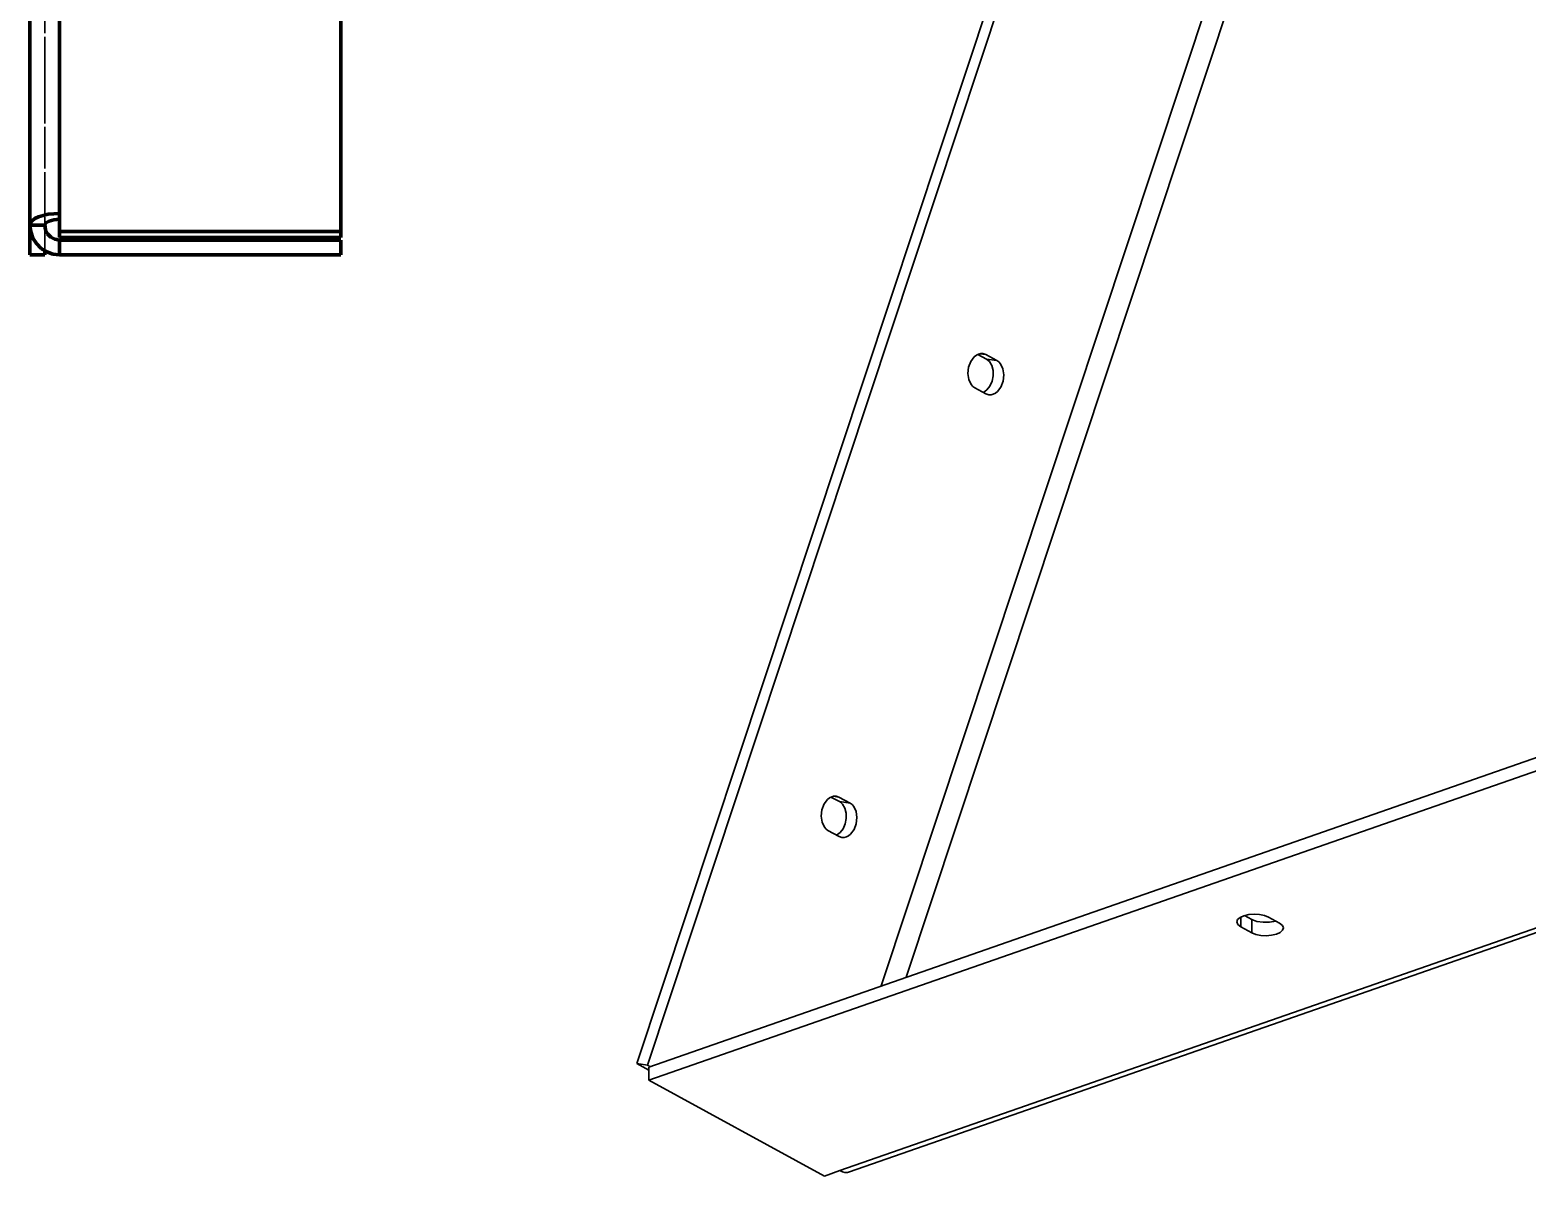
# Model space of a CAD drawing. Header units: millimetres. Extents: x 0 to 420, y 0 to 297.
# Drawn here: x 227.2 to 277.7, y 136.9 to 175.6 of the extents above; entities that cross this region are included whole.
import ezdxf

# ---------------------------------------------------------------- set-up
doc = ezdxf.new("R2010")
doc.units = ezdxf.units.MM
doc.linetypes.add('DASHED', pattern=[1.524, 1.27, -0.254])

msp = doc.modelspace()

# ---------------------------------------------------------------- linework, layer by layer
at = {"color": 1, "lineweight": 70}
for p, q in [((228.162, 256.397), (228.162, 169.397)), ((237.662, 256.644), (237.662, 168.782)), ((227.162, 169), (227.162, 256)), ((227.181, 169.077), (227.162, 169)), ((227.162, 169), (227.187, 168.777)), ((227.662, 169), (227.162, 169)), ((227.162, 168), (227.162, 169)), ((227.238, 169.152), (227.181, 169.077)), ((227.33, 169.221), (227.238, 169.152)), ((227.455, 169.281), (227.33, 169.221)), ((227.606, 169.33), (227.455, 169.281)), ((227.779, 169.367), (227.606, 169.33)), ((227.662, 169), (227.671, 169.039)), ((227.662, 169), (227.686, 168.845)), ((227.671, 169.039), (227.7, 169.076)), ((227.7, 169.076), (227.808, 169.14)), ((228.162, 169.397), (227.779, 169.367)), ((227.808, 169.14), (227.97, 169.183)), ((227.97, 169.183), (228.162, 169.199)), ((228.162, 168.782), (228.162, 169.397)), ((227.187, 168.777), (227.261, 168.566)), ((227.261, 168.566), (227.38, 168.377)), ((227.686, 168.845), (227.757, 168.706)), ((227.757, 168.706), (227.868, 168.595)), ((227.868, 168.595), (228.007, 168.524)), ((228.007, 168.524), (228.162, 168.5)), ((237.662, 168.782), (228.162, 168.782)), ((228.162, 168.584), (228.162, 168.782)), ((228.162, 168.584), (237.662, 168.584)), ((228.162, 168.5), (237.662, 168.5)), ((228.162, 168.5), (228.162, 168)), ((237.662, 168.584), (237.662, 168.782)), ((237.662, 168.5), (237.662, 168)), ((227.662, 168), (227.162, 168)), ((227.38, 168.377), (227.538, 168.218)), ((227.538, 168.218), (227.728, 168.099)), ((227.662, 168.134), (227.662, 168)), ((227.728, 168.099), (227.939, 168.025)), ((227.939, 168.025), (228.162, 168)), ((228.162, 168), (237.662, 168))]:
    msp.add_line(p, q, dxfattribs=at)
at = {"color": 5, "linetype": 'DASHED', "lineweight": 35}
for p, q in [((237.662, 256.445), (237.662, 168.584)), ((227.662, 256), (227.662, 169)), ((227.162, 168), (227.162, 179.6)), ((227.662, 168), (227.662, 179.6)), ((227.162, 175.146), (227.162, 175.15)), ((227.162, 175.15), (227.162, 175.134)), ((227.162, 175.146), (227.162, 175.15)), ((227.162, 175.15), (227.162, 175.134)), ((227.162, 175.146), (227.162, 175.15)), ((227.162, 175.15), (227.162, 175.134)), ((227.162, 175.146), (227.162, 175.15)), ((227.162, 175.15), (227.162, 175.134)), ((227.162, 175.146), (227.162, 175.15)), ((227.162, 175.15), (227.162, 175.134)), ((227.162, 175.146), (227.162, 175.15)), ((227.162, 175.15), (227.162, 175.134)), ((227.162, 175.134), (227.162, 175.146)), ((227.162, 175.134), (227.162, 175.146)), ((227.162, 175.134), (227.162, 175.146)), ((227.162, 175.134), (227.162, 175.146)), ((227.162, 175.134), (227.162, 175.146)), ((227.162, 175.134), (227.162, 175.146)), ((227.162, 175.114), (227.162, 175.134)), ((227.162, 175.134), (227.162, 175.086)), ((227.162, 175.114), (227.162, 175.134)), ((227.162, 175.134), (227.162, 175.086)), ((227.162, 175.114), (227.162, 175.134)), ((227.162, 175.134), (227.162, 175.086)), ((227.162, 175.114), (227.162, 175.134)), ((227.162, 175.134), (227.162, 175.086)), ((227.162, 175.114), (227.162, 175.134)), ((227.162, 175.134), (227.162, 175.086)), ((227.162, 175.114), (227.162, 175.134)), ((227.162, 175.134), (227.162, 175.086)), ((227.162, 175.086), (227.162, 175.114)), ((227.162, 175.086), (227.162, 175.114)), ((227.162, 175.086), (227.162, 175.114)), ((227.162, 175.086), (227.162, 175.114)), ((227.162, 175.086), (227.162, 175.114)), ((227.162, 175.086), (227.162, 175.114)), ((227.162, 175.05), (227.162, 175.086)), ((227.162, 175.086), (227.162, 175.008)), ((227.162, 175.05), (227.162, 175.086)), ((227.162, 175.086), (227.162, 175.008)), ((227.162, 175.05), (227.162, 175.086)), ((227.162, 175.086), (227.162, 175.008)), ((227.162, 175.05), (227.162, 175.086)), ((227.162, 175.086), (227.162, 175.008)), ((227.162, 175.05), (227.162, 175.086)), ((227.162, 175.086), (227.162, 175.008)), ((227.162, 175.05), (227.162, 175.086)), ((227.162, 175.086), (227.162, 175.008)), ((227.162, 175.008), (227.162, 175.05)), ((227.162, 175.008), (227.162, 175.05)), ((227.162, 175.008), (227.162, 175.05)), ((227.162, 175.008), (227.162, 175.05)), ((227.162, 175.008), (227.162, 175.05)), ((227.162, 175.008), (227.162, 175.05)), ((227.162, 174.96), (227.162, 175.008)), ((227.162, 175.008), (227.162, 174.905)), ((227.162, 174.96), (227.162, 175.008)), ((227.162, 175.008), (227.162, 174.905)), ((227.162, 174.96), (227.162, 175.008)), ((227.162, 175.008), (227.162, 174.905)), ((227.162, 174.96), (227.162, 175.008)), ((227.162, 175.008), (227.162, 174.905)), ((227.162, 174.96), (227.162, 175.008)), ((227.162, 175.008), (227.162, 174.905)), ((227.162, 174.96), (227.162, 175.008)), ((227.162, 175.008), (227.162, 174.905)), ((227.662, 175.134), (227.662, 175.15)), ((227.662, 175.15), (227.662, 175.146)), ((227.662, 175.134), (227.662, 175.15)), ((227.662, 175.15), (227.662, 175.146)), ((227.662, 175.134), (227.662, 175.15)), ((227.662, 175.15), (227.662, 175.146)), ((227.662, 175.134), (227.662, 175.15)), ((227.662, 175.15), (227.662, 175.146)), ((227.662, 175.134), (227.662, 175.15)), ((227.662, 175.15), (227.662, 175.146)), ((227.662, 175.134), (227.662, 175.15)), ((227.662, 175.15), (227.662, 175.146)), ((227.662, 175.146), (227.662, 175.134)), ((227.662, 175.146), (227.662, 175.134)), ((227.662, 175.146), (227.662, 175.134)), ((227.662, 175.146), (227.662, 175.134)), ((227.662, 175.146), (227.662, 175.134)), ((227.662, 175.146), (227.662, 175.134)), ((227.662, 175.086), (227.662, 175.134)), ((227.662, 175.134), (227.662, 175.114)), ((227.662, 175.086), (227.662, 175.134)), ((227.662, 175.134), (227.662, 175.114)), ((227.662, 175.086), (227.662, 175.134)), ((227.662, 175.134), (227.662, 175.114)), ((227.662, 175.086), (227.662, 175.134)), ((227.662, 175.134), (227.662, 175.114)), ((227.662, 175.086), (227.662, 175.134)), ((227.662, 175.134), (227.662, 175.114)), ((227.662, 175.086), (227.662, 175.134)), ((227.662, 175.134), (227.662, 175.114)), ((227.662, 175.114), (227.662, 175.086)), ((227.662, 175.114), (227.662, 175.086)), ((227.662, 175.114), (227.662, 175.086)), ((227.662, 175.114), (227.662, 175.086)), ((227.662, 175.114), (227.662, 175.086)), ((227.662, 175.114), (227.662, 175.086)), ((227.662, 175.008), (227.662, 175.086)), ((227.662, 175.086), (227.662, 175.05)), ((227.662, 175.008), (227.662, 175.086)), ((227.662, 175.086), (227.662, 175.05)), ((227.662, 175.008), (227.662, 175.086)), ((227.662, 175.086), (227.662, 175.05)), ((227.662, 175.008), (227.662, 175.086)), ((227.662, 175.086), (227.662, 175.05)), ((227.662, 175.008), (227.662, 175.086)), ((227.662, 175.086), (227.662, 175.05)), ((227.662, 175.008), (227.662, 175.086)), ((227.662, 175.086), (227.662, 175.05)), ((227.662, 175.05), (227.662, 175.008)), ((227.662, 175.05), (227.662, 175.008)), ((227.662, 175.05), (227.662, 175.008)), ((227.662, 175.05), (227.662, 175.008)), ((227.662, 175.05), (227.662, 175.008)), ((227.662, 175.05), (227.662, 175.008)), ((227.662, 174.905), (227.662, 175.008)), ((227.662, 175.008), (227.662, 174.96)), ((227.662, 174.905), (227.662, 175.008)), ((227.662, 175.008), (227.662, 174.96)), ((227.662, 174.905), (227.662, 175.008)), ((227.662, 175.008), (227.662, 174.96)), ((227.662, 174.905), (227.662, 175.008)), ((227.662, 175.008), (227.662, 174.96)), ((227.662, 174.905), (227.662, 175.008)), ((227.662, 175.008), (227.662, 174.96)), ((227.662, 174.905), (227.662, 175.008)), ((227.662, 175.008), (227.662, 174.96)), ((227.162, 174.905), (227.162, 174.96)), ((227.162, 174.905), (227.162, 174.96)), ((227.162, 174.905), (227.162, 174.96)), ((227.162, 174.905), (227.162, 174.96)), ((227.162, 174.905), (227.162, 174.96)), ((227.162, 174.905), (227.162, 174.96)), ((227.162, 174.846), (227.162, 174.905)), ((227.162, 174.905), (227.162, 174.782)), ((227.162, 174.846), (227.162, 174.905)), ((227.162, 174.905), (227.162, 174.782)), ((227.162, 174.846), (227.162, 174.905)), ((227.162, 174.905), (227.162, 174.782)), ((227.162, 174.846), (227.162, 174.905)), ((227.162, 174.905), (227.162, 174.782)), ((227.162, 174.846), (227.162, 174.905)), ((227.162, 174.905), (227.162, 174.782)), ((227.162, 174.846), (227.162, 174.905)), ((227.162, 174.905), (227.162, 174.782)), ((227.162, 174.782), (227.162, 174.846)), ((227.162, 174.782), (227.162, 174.846)), ((227.162, 174.782), (227.162, 174.846)), ((227.162, 174.782), (227.162, 174.846)), ((227.162, 174.782), (227.162, 174.846)), ((227.162, 174.782), (227.162, 174.846)), ((227.162, 174.715), (227.162, 174.782)), ((227.162, 174.782), (227.162, 174.645)), ((227.162, 174.715), (227.162, 174.782)), ((227.162, 174.782), (227.162, 174.645)), ((227.162, 174.715), (227.162, 174.782)), ((227.162, 174.782), (227.162, 174.645)), ((227.162, 174.715), (227.162, 174.782)), ((227.162, 174.782), (227.162, 174.645)), ((227.162, 174.715), (227.162, 174.782)), ((227.162, 174.782), (227.162, 174.645)), ((227.162, 174.715), (227.162, 174.782)), ((227.162, 174.782), (227.162, 174.645)), ((227.162, 174.645), (227.162, 174.715)), ((227.162, 174.645), (227.162, 174.715)), ((227.162, 174.645), (227.162, 174.715)), ((227.162, 174.645), (227.162, 174.715)), ((227.162, 174.645), (227.162, 174.715)), ((227.162, 174.645), (227.162, 174.715)), ((227.162, 174.573), (227.162, 174.645)), ((227.162, 174.645), (227.162, 174.5)), ((227.162, 174.573), (227.162, 174.645)), ((227.162, 174.645), (227.162, 174.5)), ((227.162, 174.573), (227.162, 174.645)), ((227.162, 174.645), (227.162, 174.5)), ((227.162, 174.573), (227.162, 174.645)), ((227.162, 174.645), (227.162, 174.5)), ((227.162, 174.573), (227.162, 174.645)), ((227.162, 174.645), (227.162, 174.5)), ((227.162, 174.573), (227.162, 174.645)), ((227.162, 174.645), (227.162, 174.5)), ((227.162, 174.5), (227.162, 174.573)), ((227.162, 174.5), (227.162, 174.573)), ((227.162, 174.5), (227.162, 174.573)), ((227.162, 174.5), (227.162, 174.573)), ((227.162, 174.5), (227.162, 174.573)), ((227.162, 174.5), (227.162, 174.573)), ((227.162, 174.5), (227.162, 174.355)), ((227.162, 174.427), (227.162, 174.5)), ((227.162, 174.5), (227.162, 174.355)), ((227.162, 174.427), (227.162, 174.5)), ((227.162, 174.5), (227.162, 174.355)), ((227.162, 174.427), (227.162, 174.5)), ((227.162, 174.5), (227.162, 174.355)), ((227.162, 174.427), (227.162, 174.5)), ((227.162, 174.5), (227.162, 174.355)), ((227.162, 174.427), (227.162, 174.5)), ((227.162, 174.5), (227.162, 174.355)), ((227.162, 174.427), (227.162, 174.5)), ((227.662, 174.96), (227.662, 174.905)), ((227.662, 174.96), (227.662, 174.905)), ((227.662, 174.96), (227.662, 174.905)), ((227.662, 174.96), (227.662, 174.905)), ((227.662, 174.96), (227.662, 174.905)), ((227.662, 174.96), (227.662, 174.905)), ((227.662, 174.782), (227.662, 174.905)), ((227.662, 174.905), (227.662, 174.846)), ((227.662, 174.782), (227.662, 174.905)), ((227.662, 174.905), (227.662, 174.846)), ((227.662, 174.782), (227.662, 174.905)), ((227.662, 174.905), (227.662, 174.846)), ((227.662, 174.782), (227.662, 174.905)), ((227.662, 174.905), (227.662, 174.846)), ((227.662, 174.782), (227.662, 174.905)), ((227.662, 174.905), (227.662, 174.846)), ((227.662, 174.782), (227.662, 174.905)), ((227.662, 174.905), (227.662, 174.846)), ((227.662, 174.846), (227.662, 174.782)), ((227.662, 174.846), (227.662, 174.782)), ((227.662, 174.846), (227.662, 174.782)), ((227.662, 174.846), (227.662, 174.782)), ((227.662, 174.846), (227.662, 174.782)), ((227.662, 174.846), (227.662, 174.782)), ((227.662, 174.645), (227.662, 174.782)), ((227.662, 174.782), (227.662, 174.715)), ((227.662, 174.645), (227.662, 174.782)), ((227.662, 174.782), (227.662, 174.715)), ((227.662, 174.645), (227.662, 174.782)), ((227.662, 174.782), (227.662, 174.715)), ((227.662, 174.645), (227.662, 174.782)), ((227.662, 174.782), (227.662, 174.715)), ((227.662, 174.645), (227.662, 174.782)), ((227.662, 174.782), (227.662, 174.715)), ((227.662, 174.645), (227.662, 174.782)), ((227.662, 174.782), (227.662, 174.715)), ((227.662, 174.715), (227.662, 174.645)), ((227.662, 174.715), (227.662, 174.645)), ((227.662, 174.715), (227.662, 174.645)), ((227.662, 174.715), (227.662, 174.645)), ((227.662, 174.715), (227.662, 174.645)), ((227.662, 174.715), (227.662, 174.645)), ((227.662, 174.5), (227.662, 174.645)), ((227.662, 174.645), (227.662, 174.573)), ((227.662, 174.5), (227.662, 174.645)), ((227.662, 174.645), (227.662, 174.573)), ((227.662, 174.5), (227.662, 174.645)), ((227.662, 174.645), (227.662, 174.573)), ((227.662, 174.5), (227.662, 174.645)), ((227.662, 174.645), (227.662, 174.573)), ((227.662, 174.5), (227.662, 174.645)), ((227.662, 174.645), (227.662, 174.573)), ((227.662, 174.5), (227.662, 174.645)), ((227.662, 174.645), (227.662, 174.573)), ((227.662, 174.573), (227.662, 174.5)), ((227.662, 174.573), (227.662, 174.5)), ((227.662, 174.573), (227.662, 174.5)), ((227.662, 174.573), (227.662, 174.5)), ((227.662, 174.573), (227.662, 174.5)), ((227.662, 174.573), (227.662, 174.5)), ((227.662, 174.5), (227.662, 174.427)), ((227.662, 174.355), (227.662, 174.5)), ((227.662, 174.5), (227.662, 174.427)), ((227.662, 174.355), (227.662, 174.5)), ((227.662, 174.5), (227.662, 174.427)), ((227.662, 174.355), (227.662, 174.5)), ((227.662, 174.5), (227.662, 174.427)), ((227.662, 174.355), (227.662, 174.5)), ((227.662, 174.5), (227.662, 174.427)), ((227.662, 174.355), (227.662, 174.5)), ((227.662, 174.5), (227.662, 174.427)), ((227.662, 174.355), (227.662, 174.5)), ((227.162, 174.355), (227.162, 174.427)), ((227.162, 174.355), (227.162, 174.427)), ((227.162, 174.355), (227.162, 174.427)), ((227.162, 174.355), (227.162, 174.427)), ((227.162, 174.355), (227.162, 174.427)), ((227.162, 174.355), (227.162, 174.427)), ((227.162, 174.355), (227.162, 174.218)), ((227.162, 174.285), (227.162, 174.355)), ((227.162, 174.355), (227.162, 174.218)), ((227.162, 174.285), (227.162, 174.355)), ((227.162, 174.355), (227.162, 174.218)), ((227.162, 174.285), (227.162, 174.355)), ((227.162, 174.355), (227.162, 174.218)), ((227.162, 174.285), (227.162, 174.355)), ((227.162, 174.355), (227.162, 174.218)), ((227.162, 174.285), (227.162, 174.355)), ((227.162, 174.355), (227.162, 174.218)), ((227.162, 174.285), (227.162, 174.355)), ((227.162, 174.218), (227.162, 174.285)), ((227.162, 174.218), (227.162, 174.285)), ((227.162, 174.218), (227.162, 174.285)), ((227.162, 174.218), (227.162, 174.285)), ((227.162, 174.218), (227.162, 174.285)), ((227.162, 174.218), (227.162, 174.285)), ((227.162, 174.218), (227.162, 174.095)), ((227.162, 174.154), (227.162, 174.218)), ((227.162, 174.218), (227.162, 174.095)), ((227.162, 174.154), (227.162, 174.218)), ((227.162, 174.218), (227.162, 174.095)), ((227.162, 174.154), (227.162, 174.218)), ((227.162, 174.218), (227.162, 174.095)), ((227.162, 174.154), (227.162, 174.218)), ((227.162, 174.218), (227.162, 174.095)), ((227.162, 174.154), (227.162, 174.218)), ((227.162, 174.218), (227.162, 174.095)), ((227.162, 174.154), (227.162, 174.218)), ((227.162, 174.095), (227.162, 174.154)), ((227.162, 174.095), (227.162, 174.154)), ((227.162, 174.095), (227.162, 174.154)), ((227.162, 174.095), (227.162, 174.154)), ((227.162, 174.095), (227.162, 174.154)), ((227.162, 174.095), (227.162, 174.154)), ((227.162, 174.095), (227.162, 173.992)), ((227.162, 174.04), (227.162, 174.095)), ((227.162, 174.095), (227.162, 173.992)), ((227.162, 174.04), (227.162, 174.095)), ((227.162, 174.095), (227.162, 173.992)), ((227.162, 174.04), (227.162, 174.095)), ((227.162, 174.095), (227.162, 173.992)), ((227.162, 174.04), (227.162, 174.095)), ((227.162, 174.095), (227.162, 173.992)), ((227.162, 174.04), (227.162, 174.095)), ((227.162, 174.095), (227.162, 173.992)), ((227.162, 174.04), (227.162, 174.095)), ((227.162, 173.992), (227.162, 174.04)), ((227.162, 173.992), (227.162, 174.04)), ((227.162, 173.992), (227.162, 174.04)), ((227.162, 173.992), (227.162, 174.04)), ((227.162, 173.992), (227.162, 174.04)), ((227.162, 173.992), (227.162, 174.04)), ((227.162, 173.992), (227.162, 173.914)), ((227.162, 173.95), (227.162, 173.992)), ((227.162, 173.992), (227.162, 173.914)), ((227.162, 173.95), (227.162, 173.992)), ((227.162, 173.992), (227.162, 173.914)), ((227.162, 173.95), (227.162, 173.992)), ((227.162, 173.992), (227.162, 173.914)), ((227.162, 173.95), (227.162, 173.992)), ((227.162, 173.992), (227.162, 173.914)), ((227.162, 173.95), (227.162, 173.992)), ((227.162, 173.992), (227.162, 173.914)), ((227.162, 173.95), (227.162, 173.992)), ((227.662, 174.427), (227.662, 174.355)), ((227.662, 174.427), (227.662, 174.355)), ((227.662, 174.427), (227.662, 174.355)), ((227.662, 174.427), (227.662, 174.355)), ((227.662, 174.427), (227.662, 174.355)), ((227.662, 174.427), (227.662, 174.355)), ((227.662, 174.355), (227.662, 174.285)), ((227.662, 174.218), (227.662, 174.355)), ((227.662, 174.355), (227.662, 174.285)), ((227.662, 174.218), (227.662, 174.355)), ((227.662, 174.355), (227.662, 174.285)), ((227.662, 174.218), (227.662, 174.355)), ((227.662, 174.355), (227.662, 174.285)), ((227.662, 174.218), (227.662, 174.355)), ((227.662, 174.355), (227.662, 174.285)), ((227.662, 174.218), (227.662, 174.355)), ((227.662, 174.355), (227.662, 174.285)), ((227.662, 174.218), (227.662, 174.355)), ((227.662, 174.285), (227.662, 174.218)), ((227.662, 174.285), (227.662, 174.218)), ((227.662, 174.285), (227.662, 174.218)), ((227.662, 174.285), (227.662, 174.218)), ((227.662, 174.285), (227.662, 174.218)), ((227.662, 174.285), (227.662, 174.218)), ((227.662, 174.218), (227.662, 174.154)), ((227.662, 174.095), (227.662, 174.218)), ((227.662, 174.218), (227.662, 174.154)), ((227.662, 174.095), (227.662, 174.218)), ((227.662, 174.218), (227.662, 174.154)), ((227.662, 174.095), (227.662, 174.218)), ((227.662, 174.218), (227.662, 174.154)), ((227.662, 174.095), (227.662, 174.218)), ((227.662, 174.218), (227.662, 174.154)), ((227.662, 174.095), (227.662, 174.218)), ((227.662, 174.218), (227.662, 174.154)), ((227.662, 174.095), (227.662, 174.218)), ((227.662, 174.154), (227.662, 174.095)), ((227.662, 174.154), (227.662, 174.095)), ((227.662, 174.154), (227.662, 174.095)), ((227.662, 174.154), (227.662, 174.095)), ((227.662, 174.154), (227.662, 174.095)), ((227.662, 174.154), (227.662, 174.095)), ((227.662, 174.095), (227.662, 174.04)), ((227.662, 173.992), (227.662, 174.095)), ((227.662, 174.095), (227.662, 174.04)), ((227.662, 173.992), (227.662, 174.095)), ((227.662, 174.095), (227.662, 174.04)), ((227.662, 173.992), (227.662, 174.095)), ((227.662, 174.095), (227.662, 174.04)), ((227.662, 173.992), (227.662, 174.095)), ((227.662, 174.095), (227.662, 174.04)), ((227.662, 173.992), (227.662, 174.095)), ((227.662, 174.095), (227.662, 174.04)), ((227.662, 173.992), (227.662, 174.095)), ((227.662, 174.04), (227.662, 173.992)), ((227.662, 174.04), (227.662, 173.992)), ((227.662, 174.04), (227.662, 173.992)), ((227.662, 174.04), (227.662, 173.992)), ((227.662, 174.04), (227.662, 173.992)), ((227.662, 174.04), (227.662, 173.992)), ((227.662, 173.992), (227.662, 173.95)), ((227.662, 173.914), (227.662, 173.992)), ((227.662, 173.992), (227.662, 173.95)), ((227.662, 173.914), (227.662, 173.992)), ((227.662, 173.992), (227.662, 173.95)), ((227.662, 173.914), (227.662, 173.992)), ((227.662, 173.992), (227.662, 173.95)), ((227.662, 173.914), (227.662, 173.992)), ((227.662, 173.992), (227.662, 173.95)), ((227.662, 173.914), (227.662, 173.992)), ((227.662, 173.992), (227.662, 173.95)), ((227.662, 173.914), (227.662, 173.992)), ((227.162, 173.914), (227.162, 173.95)), ((227.162, 173.914), (227.162, 173.95)), ((227.162, 173.914), (227.162, 173.95)), ((227.162, 173.914), (227.162, 173.95)), ((227.162, 173.914), (227.162, 173.95)), ((227.162, 173.914), (227.162, 173.95)), ((227.162, 173.914), (227.162, 173.866)), ((227.162, 173.886), (227.162, 173.914)), ((227.162, 173.914), (227.162, 173.866)), ((227.162, 173.886), (227.162, 173.914)), ((227.162, 173.914), (227.162, 173.866)), ((227.162, 173.886), (227.162, 173.914)), ((227.162, 173.914), (227.162, 173.866)), ((227.162, 173.886), (227.162, 173.914)), ((227.162, 173.914), (227.162, 173.866)), ((227.162, 173.886), (227.162, 173.914)), ((227.162, 173.914), (227.162, 173.866)), ((227.162, 173.886), (227.162, 173.914)), ((227.162, 173.866), (227.162, 173.886)), ((227.162, 173.866), (227.162, 173.886)), ((227.162, 173.866), (227.162, 173.886)), ((227.162, 173.866), (227.162, 173.886)), ((227.162, 173.866), (227.162, 173.886)), ((227.162, 173.866), (227.162, 173.886)), ((227.162, 173.866), (227.162, 173.85)), ((227.162, 173.854), (227.162, 173.866)), ((227.162, 173.866), (227.162, 173.85)), ((227.162, 173.854), (227.162, 173.866)), ((227.162, 173.866), (227.162, 173.85)), ((227.162, 173.854), (227.162, 173.866)), ((227.162, 173.866), (227.162, 173.85)), ((227.162, 173.854), (227.162, 173.866)), ((227.162, 173.866), (227.162, 173.85)), ((227.162, 173.854), (227.162, 173.866)), ((227.162, 173.866), (227.162, 173.85)), ((227.162, 173.854), (227.162, 173.866)), ((227.162, 173.85), (227.162, 173.854)), ((227.162, 173.85), (227.162, 173.854)), ((227.162, 173.85), (227.162, 173.854)), ((227.162, 173.85), (227.162, 173.854)), ((227.162, 173.85), (227.162, 173.854)), ((227.162, 173.85), (227.162, 173.854)), ((227.662, 173.95), (227.662, 173.914)), ((227.662, 173.95), (227.662, 173.914)), ((227.662, 173.95), (227.662, 173.914)), ((227.662, 173.95), (227.662, 173.914)), ((227.662, 173.95), (227.662, 173.914)), ((227.662, 173.95), (227.662, 173.914)), ((227.662, 173.914), (227.662, 173.886)), ((227.662, 173.866), (227.662, 173.914)), ((227.662, 173.914), (227.662, 173.886)), ((227.662, 173.866), (227.662, 173.914)), ((227.662, 173.914), (227.662, 173.886)), ((227.662, 173.866), (227.662, 173.914)), ((227.662, 173.914), (227.662, 173.886)), ((227.662, 173.866), (227.662, 173.914)), ((227.662, 173.914), (227.662, 173.886)), ((227.662, 173.866), (227.662, 173.914)), ((227.662, 173.914), (227.662, 173.886)), ((227.662, 173.866), (227.662, 173.914)), ((227.662, 173.886), (227.662, 173.866)), ((227.662, 173.886), (227.662, 173.866)), ((227.662, 173.886), (227.662, 173.866)), ((227.662, 173.886), (227.662, 173.866)), ((227.662, 173.886), (227.662, 173.866)), ((227.662, 173.886), (227.662, 173.866)), ((227.662, 173.866), (227.662, 173.854)), ((227.662, 173.85), (227.662, 173.866)), ((227.662, 173.866), (227.662, 173.854)), ((227.662, 173.85), (227.662, 173.866)), ((227.662, 173.866), (227.662, 173.854)), ((227.662, 173.85), (227.662, 173.866)), ((227.662, 173.866), (227.662, 173.854)), ((227.662, 173.85), (227.662, 173.866)), ((227.662, 173.866), (227.662, 173.854)), ((227.662, 173.85), (227.662, 173.866)), ((227.662, 173.866), (227.662, 173.854)), ((227.662, 173.85), (227.662, 173.866)), ((227.662, 173.854), (227.662, 173.85)), ((227.662, 173.854), (227.662, 173.85)), ((227.662, 173.854), (227.662, 173.85)), ((227.662, 173.854), (227.662, 173.85)), ((227.662, 173.854), (227.662, 173.85)), ((227.662, 173.854), (227.662, 173.85)), ((227.162, 169.099), (227.162, 169.1)), ((227.162, 169.1), (227.162, 169.099)), ((227.162, 169.097), (227.162, 169.099)), ((227.162, 169.099), (227.162, 169.097)), ((227.162, 169.094), (227.162, 169.097)), ((227.162, 169.097), (227.162, 169.094)), ((227.162, 169.09), (227.162, 169.094)), ((227.162, 169.094), (227.162, 169.09)), ((227.162, 169.085), (227.162, 169.09)), ((227.162, 169.09), (227.162, 169.085)), ((227.162, 169.078), (227.162, 169.085)), ((227.162, 169.085), (227.162, 169.078)), ((227.162, 169.071), (227.162, 169.078)), ((227.162, 169.078), (227.162, 169.071)), ((227.162, 169.062), (227.162, 169.071)), ((227.162, 169.071), (227.162, 169.062)), ((227.162, 169.053), (227.162, 169.062)), ((227.162, 169.062), (227.162, 169.053)), ((227.162, 169.043), (227.162, 169.053)), ((227.162, 169.053), (227.162, 169.043)), ((227.162, 169.033), (227.162, 169.043)), ((227.162, 169.043), (227.162, 169.033)), ((227.162, 169.022), (227.162, 169.033)), ((227.162, 169.033), (227.162, 169.022)), ((227.162, 169.011), (227.162, 169.022)), ((227.162, 169.022), (227.162, 169.011)), ((227.162, 169), (227.162, 169.011)), ((227.162, 169.011), (227.162, 169)), ((227.187, 168.777), (227.162, 169)), ((227.662, 169.099), (227.662, 169.1)), ((227.662, 169.1), (227.662, 169.099)), ((227.662, 169.097), (227.662, 169.099)), ((227.662, 169.099), (227.662, 169.097)), ((227.662, 169.094), (227.662, 169.097)), ((227.662, 169.097), (227.662, 169.094)), ((227.662, 169.09), (227.662, 169.094)), ((227.662, 169.094), (227.662, 169.09)), ((227.662, 169.085), (227.662, 169.09)), ((227.662, 169.09), (227.662, 169.085)), ((227.662, 169.078), (227.662, 169.085)), ((227.662, 169.085), (227.662, 169.078)), ((227.662, 169.071), (227.662, 169.078)), ((227.662, 169.078), (227.662, 169.071)), ((227.662, 169.062), (227.662, 169.071)), ((227.662, 169.071), (227.662, 169.062)), ((227.662, 169.053), (227.662, 169.062)), ((227.662, 169.062), (227.662, 169.053)), ((227.662, 169.043), (227.662, 169.053)), ((227.662, 169.053), (227.662, 169.043)), ((227.662, 169.033), (227.662, 169.043)), ((227.662, 169.043), (227.662, 169.033)), ((227.662, 169.022), (227.662, 169.033)), ((227.662, 169.033), (227.662, 169.022)), ((227.662, 169.011), (227.662, 169.022)), ((227.662, 169.022), (227.662, 169.011)), ((227.662, 169), (227.662, 169.011)), ((227.662, 169.011), (227.662, 169)), ((227.662, 169), (227.662, 168.134)), ((227.686, 168.845), (227.662, 169)), ((228.162, 169.199), (228.162, 169.397)), ((228.162, 169.199), (228.162, 168.584)), ((227.261, 168.566), (227.187, 168.777)), ((227.38, 168.377), (227.261, 168.566)), ((227.757, 168.706), (227.686, 168.845)), ((227.868, 168.595), (227.757, 168.706)), ((228.007, 168.524), (227.868, 168.595)), ((228.162, 168.5), (228.007, 168.524)), ((237.662, 168.5), (228.162, 168.5)), ((228.162, 168.5), (228.162, 168)), ((233.265, 168.5), (233.262, 168.5)), ((233.262, 168.5), (233.265, 168.5)), ((233.265, 168.5), (233.262, 168.5)), ((233.262, 168.5), (233.265, 168.5)), ((233.265, 168.5), (233.262, 168.5)), ((233.262, 168.5), (233.265, 168.5)), ((233.265, 168.5), (233.262, 168.5)), ((233.262, 168.5), (233.265, 168.5)), ((233.265, 168.5), (233.262, 168.5)), ((233.262, 168.5), (233.265, 168.5)), ((233.277, 168.5), (233.265, 168.5)), ((233.265, 168.5), (233.277, 168.5)), ((233.277, 168.5), (233.265, 168.5)), ((233.265, 168.5), (233.277, 168.5)), ((233.277, 168.5), (233.265, 168.5)), ((233.265, 168.5), (233.277, 168.5)), ((233.277, 168.5), (233.265, 168.5)), ((233.265, 168.5), (233.277, 168.5)), ((233.277, 168.5), (233.265, 168.5)), ((233.265, 168.5), (233.277, 168.5)), ((233.295, 168.5), (233.277, 168.5)), ((233.277, 168.5), (233.295, 168.5)), ((233.295, 168.5), (233.277, 168.5)), ((233.277, 168.5), (233.295, 168.5)), ((233.295, 168.5), (233.277, 168.5)), ((233.277, 168.5), (233.295, 168.5)), ((233.295, 168.5), (233.277, 168.5)), ((233.277, 168.5), (233.295, 168.5)), ((233.295, 168.5), (233.277, 168.5)), ((233.277, 168.5), (233.295, 168.5)), ((233.321, 168.5), (233.295, 168.5)), ((233.295, 168.5), (233.321, 168.5)), ((233.321, 168.5), (233.295, 168.5)), ((233.295, 168.5), (233.321, 168.5)), ((233.321, 168.5), (233.295, 168.5)), ((233.295, 168.5), (233.321, 168.5)), ((233.321, 168.5), (233.295, 168.5)), ((233.295, 168.5), (233.321, 168.5)), ((233.321, 168.5), (233.295, 168.5)), ((233.295, 168.5), (233.321, 168.5)), ((233.354, 168.5), (233.321, 168.5)), ((233.321, 168.5), (233.354, 168.5)), ((233.354, 168.5), (233.321, 168.5)), ((233.321, 168.5), (233.354, 168.5)), ((233.354, 168.5), (233.321, 168.5)), ((233.321, 168.5), (233.354, 168.5)), ((233.354, 168.5), (233.321, 168.5)), ((233.321, 168.5), (233.354, 168.5)), ((233.354, 168.5), (233.321, 168.5)), ((233.321, 168.5), (233.354, 168.5)), ((233.393, 168.5), (233.354, 168.5)), ((233.354, 168.5), (233.393, 168.5)), ((233.393, 168.5), (233.354, 168.5)), ((233.354, 168.5), (233.393, 168.5)), ((233.393, 168.5), (233.354, 168.5)), ((233.354, 168.5), (233.393, 168.5)), ((233.393, 168.5), (233.354, 168.5)), ((233.354, 168.5), (233.393, 168.5)), ((233.393, 168.5), (233.354, 168.5)), ((233.354, 168.5), (233.393, 168.5)), ((233.437, 168.5), (233.393, 168.5)), ((233.393, 168.5), (233.437, 168.5)), ((233.437, 168.5), (233.393, 168.5)), ((233.393, 168.5), (233.437, 168.5)), ((233.437, 168.5), (233.393, 168.5)), ((233.393, 168.5), (233.437, 168.5)), ((233.437, 168.5), (233.393, 168.5)), ((233.393, 168.5), (233.437, 168.5)), ((233.437, 168.5), (233.393, 168.5)), ((233.393, 168.5), (233.437, 168.5)), ((233.488, 168.5), (233.437, 168.5)), ((233.437, 168.5), (233.488, 168.5)), ((233.488, 168.5), (233.437, 168.5)), ((233.437, 168.5), (233.488, 168.5)), ((233.488, 168.5), (233.437, 168.5)), ((233.437, 168.5), (233.488, 168.5)), ((233.488, 168.5), (233.437, 168.5)), ((233.437, 168.5), (233.488, 168.5)), ((233.488, 168.5), (233.437, 168.5)), ((233.437, 168.5), (233.488, 168.5)), ((233.542, 168.5), (233.488, 168.5)), ((233.488, 168.5), (233.542, 168.5)), ((233.542, 168.5), (233.488, 168.5)), ((233.488, 168.5), (233.542, 168.5)), ((233.542, 168.5), (233.488, 168.5)), ((233.488, 168.5), (233.542, 168.5)), ((233.542, 168.5), (233.488, 168.5)), ((233.488, 168.5), (233.542, 168.5)), ((233.542, 168.5), (233.488, 168.5)), ((233.488, 168.5), (233.542, 168.5)), ((233.601, 168.5), (233.542, 168.5)), ((233.542, 168.5), (233.601, 168.5)), ((233.601, 168.5), (233.542, 168.5)), ((233.542, 168.5), (233.601, 168.5)), ((233.601, 168.5), (233.542, 168.5)), ((233.542, 168.5), (233.601, 168.5)), ((233.601, 168.5), (233.542, 168.5)), ((233.542, 168.5), (233.601, 168.5)), ((233.601, 168.5), (233.542, 168.5)), ((233.542, 168.5), (233.601, 168.5)), ((233.664, 168.5), (233.601, 168.5)), ((233.601, 168.5), (233.664, 168.5)), ((233.664, 168.5), (233.601, 168.5)), ((233.601, 168.5), (233.664, 168.5)), ((233.664, 168.5), (233.601, 168.5)), ((233.601, 168.5), (233.664, 168.5)), ((233.664, 168.5), (233.601, 168.5)), ((233.601, 168.5), (233.664, 168.5)), ((233.664, 168.5), (233.601, 168.5)), ((233.601, 168.5), (233.664, 168.5)), ((233.728, 168.5), (233.664, 168.5)), ((233.664, 168.5), (233.728, 168.5)), ((233.728, 168.5), (233.664, 168.5)), ((233.664, 168.5), (233.728, 168.5)), ((233.728, 168.5), (233.664, 168.5)), ((233.664, 168.5), (233.728, 168.5)), ((233.728, 168.5), (233.664, 168.5)), ((233.664, 168.5), (233.728, 168.5)), ((233.728, 168.5), (233.664, 168.5)), ((233.664, 168.5), (233.728, 168.5)), ((233.795, 168.5), (233.728, 168.5)), ((233.728, 168.5), (233.795, 168.5)), ((233.795, 168.5), (233.728, 168.5)), ((233.728, 168.5), (233.795, 168.5)), ((233.795, 168.5), (233.728, 168.5)), ((233.728, 168.5), (233.795, 168.5)), ((233.795, 168.5), (233.728, 168.5)), ((233.728, 168.5), (233.795, 168.5)), ((233.795, 168.5), (233.728, 168.5)), ((233.728, 168.5), (233.795, 168.5)), ((233.862, 168.5), (233.795, 168.5)), ((233.795, 168.5), (233.862, 168.5)), ((233.862, 168.5), (233.795, 168.5)), ((233.795, 168.5), (233.862, 168.5)), ((233.862, 168.5), (233.795, 168.5)), ((233.795, 168.5), (233.862, 168.5)), ((233.862, 168.5), (233.795, 168.5)), ((233.795, 168.5), (233.862, 168.5)), ((233.862, 168.5), (233.795, 168.5)), ((233.795, 168.5), (233.862, 168.5)), ((234.462, 168.5), (233.862, 168.5)), ((233.862, 168.5), (234.462, 168.5)), ((234.462, 168.5), (233.862, 168.5)), ((233.862, 168.5), (234.462, 168.5)), ((234.462, 168.5), (233.862, 168.5)), ((233.862, 168.5), (234.462, 168.5)), ((234.462, 168.5), (233.862, 168.5)), ((233.862, 168.5), (234.462, 168.5)), ((234.462, 168.5), (233.862, 168.5)), ((233.862, 168.5), (234.462, 168.5)), ((234.462, 168.5), (234.529, 168.5)), ((234.529, 168.5), (234.462, 168.5)), ((234.462, 168.5), (234.529, 168.5)), ((234.529, 168.5), (234.462, 168.5)), ((234.462, 168.5), (234.529, 168.5)), ((234.529, 168.5), (234.462, 168.5)), ((234.462, 168.5), (234.529, 168.5)), ((234.529, 168.5), (234.462, 168.5)), ((234.462, 168.5), (234.529, 168.5)), ((234.529, 168.5), (234.462, 168.5)), ((234.529, 168.5), (234.595, 168.5)), ((234.595, 168.5), (234.529, 168.5)), ((234.529, 168.5), (234.595, 168.5)), ((234.595, 168.5), (234.529, 168.5)), ((234.529, 168.5), (234.595, 168.5)), ((234.595, 168.5), (234.529, 168.5)), ((234.529, 168.5), (234.595, 168.5)), ((234.595, 168.5), (234.529, 168.5)), ((234.529, 168.5), (234.595, 168.5)), ((234.595, 168.5), (234.529, 168.5)), ((234.595, 168.5), (234.66, 168.5)), ((234.66, 168.5), (234.595, 168.5)), ((234.595, 168.5), (234.66, 168.5)), ((234.66, 168.5), (234.595, 168.5)), ((234.595, 168.5), (234.66, 168.5)), ((234.66, 168.5), (234.595, 168.5)), ((234.595, 168.5), (234.66, 168.5)), ((234.66, 168.5), (234.595, 168.5)), ((234.595, 168.5), (234.66, 168.5)), ((234.66, 168.5), (234.595, 168.5)), ((234.66, 168.5), (234.722, 168.5)), ((234.722, 168.5), (234.66, 168.5)), ((234.66, 168.5), (234.722, 168.5)), ((234.722, 168.5), (234.66, 168.5)), ((234.66, 168.5), (234.722, 168.5)), ((234.722, 168.5), (234.66, 168.5)), ((234.66, 168.5), (234.722, 168.5)), ((234.722, 168.5), (234.66, 168.5)), ((234.66, 168.5), (234.722, 168.5)), ((234.722, 168.5), (234.66, 168.5)), ((234.722, 168.5), (234.781, 168.5)), ((234.781, 168.5), (234.722, 168.5)), ((234.722, 168.5), (234.781, 168.5)), ((234.781, 168.5), (234.722, 168.5)), ((234.722, 168.5), (234.781, 168.5)), ((234.781, 168.5), (234.722, 168.5)), ((234.722, 168.5), (234.781, 168.5)), ((234.781, 168.5), (234.722, 168.5)), ((234.722, 168.5), (234.781, 168.5)), ((234.781, 168.5), (234.722, 168.5)), ((234.781, 168.5), (234.836, 168.5)), ((234.836, 168.5), (234.781, 168.5)), ((234.781, 168.5), (234.836, 168.5)), ((234.836, 168.5), (234.781, 168.5)), ((234.781, 168.5), (234.836, 168.5)), ((234.836, 168.5), (234.781, 168.5)), ((234.781, 168.5), (234.836, 168.5)), ((234.836, 168.5), (234.781, 168.5)), ((234.781, 168.5), (234.836, 168.5)), ((234.836, 168.5), (234.781, 168.5)), ((234.836, 168.5), (234.886, 168.5)), ((234.886, 168.5), (234.836, 168.5)), ((234.836, 168.5), (234.886, 168.5)), ((234.886, 168.5), (234.836, 168.5)), ((234.836, 168.5), (234.886, 168.5)), ((234.886, 168.5), (234.836, 168.5)), ((234.836, 168.5), (234.886, 168.5)), ((234.886, 168.5), (234.836, 168.5)), ((234.836, 168.5), (234.886, 168.5)), ((234.886, 168.5), (234.836, 168.5)), ((234.886, 168.5), (234.931, 168.5)), ((234.931, 168.5), (234.886, 168.5)), ((234.886, 168.5), (234.931, 168.5)), ((234.931, 168.5), (234.886, 168.5)), ((234.886, 168.5), (234.931, 168.5)), ((234.931, 168.5), (234.886, 168.5)), ((234.886, 168.5), (234.931, 168.5)), ((234.931, 168.5), (234.886, 168.5)), ((234.886, 168.5), (234.931, 168.5)), ((234.931, 168.5), (234.886, 168.5)), ((234.931, 168.5), (234.97, 168.5)), ((234.97, 168.5), (234.931, 168.5)), ((234.931, 168.5), (234.97, 168.5)), ((234.97, 168.5), (234.931, 168.5)), ((234.931, 168.5), (234.97, 168.5)), ((234.97, 168.5), (234.931, 168.5)), ((234.931, 168.5), (234.97, 168.5)), ((234.97, 168.5), (234.931, 168.5)), ((234.931, 168.5), (234.97, 168.5)), ((234.97, 168.5), (234.931, 168.5)), ((234.97, 168.5), (235.002, 168.5)), ((235.002, 168.5), (234.97, 168.5)), ((234.97, 168.5), (235.002, 168.5)), ((235.002, 168.5), (234.97, 168.5)), ((234.97, 168.5), (235.002, 168.5)), ((235.002, 168.5), (234.97, 168.5)), ((234.97, 168.5), (235.002, 168.5)), ((235.002, 168.5), (234.97, 168.5)), ((234.97, 168.5), (235.002, 168.5)), ((235.002, 168.5), (234.97, 168.5)), ((235.002, 168.5), (235.028, 168.5)), ((235.028, 168.5), (235.002, 168.5)), ((235.002, 168.5), (235.028, 168.5)), ((235.028, 168.5), (235.002, 168.5)), ((235.002, 168.5), (235.028, 168.5)), ((235.028, 168.5), (235.002, 168.5)), ((235.002, 168.5), (235.028, 168.5)), ((235.028, 168.5), (235.002, 168.5)), ((235.002, 168.5), (235.028, 168.5)), ((235.028, 168.5), (235.002, 168.5)), ((235.028, 168.5), (235.047, 168.5)), ((235.047, 168.5), (235.028, 168.5)), ((235.028, 168.5), (235.047, 168.5)), ((235.047, 168.5), (235.028, 168.5)), ((235.028, 168.5), (235.047, 168.5)), ((235.047, 168.5), (235.028, 168.5)), ((235.028, 168.5), (235.047, 168.5)), ((235.047, 168.5), (235.028, 168.5)), ((235.028, 168.5), (235.047, 168.5)), ((235.047, 168.5), (235.028, 168.5)), ((235.047, 168.5), (235.058, 168.5)), ((235.058, 168.5), (235.047, 168.5)), ((235.047, 168.5), (235.058, 168.5)), ((235.058, 168.5), (235.047, 168.5)), ((235.047, 168.5), (235.058, 168.5)), ((235.058, 168.5), (235.047, 168.5)), ((235.047, 168.5), (235.058, 168.5)), ((235.058, 168.5), (235.047, 168.5)), ((235.047, 168.5), (235.058, 168.5)), ((235.058, 168.5), (235.047, 168.5)), ((235.058, 168.5), (235.062, 168.5)), ((235.062, 168.5), (235.058, 168.5)), ((235.058, 168.5), (235.062, 168.5)), ((235.062, 168.5), (235.058, 168.5)), ((235.058, 168.5), (235.062, 168.5)), ((235.062, 168.5), (235.058, 168.5)), ((235.058, 168.5), (235.062, 168.5)), ((235.062, 168.5), (235.058, 168.5)), ((235.058, 168.5), (235.062, 168.5)), ((235.062, 168.5), (235.058, 168.5)), ((237.662, 168.5), (237.662, 168)), ((227.662, 168), (227.162, 168)), ((227.538, 168.218), (227.38, 168.377)), ((227.728, 168.099), (227.538, 168.218)), ((227.939, 168.025), (227.728, 168.099)), ((228.162, 168), (227.939, 168.025)), ((237.662, 168), (228.162, 168)), ((233.265, 168), (233.262, 168)), ((233.262, 168), (233.265, 168)), ((233.265, 168), (233.262, 168)), ((233.262, 168), (233.265, 168)), ((233.265, 168), (233.262, 168)), ((233.262, 168), (233.265, 168)), ((233.265, 168), (233.262, 168)), ((233.262, 168), (233.265, 168)), ((233.265, 168), (233.262, 168)), ((233.262, 168), (233.265, 168)), ((233.277, 168), (233.265, 168)), ((233.265, 168), (233.277, 168)), ((233.277, 168), (233.265, 168)), ((233.265, 168), (233.277, 168)), ((233.277, 168), (233.265, 168)), ((233.265, 168), (233.277, 168)), ((233.277, 168), (233.265, 168)), ((233.265, 168), (233.277, 168)), ((233.277, 168), (233.265, 168)), ((233.265, 168), (233.277, 168)), ((233.295, 168), (233.277, 168)), ((233.277, 168), (233.295, 168)), ((233.295, 168), (233.277, 168)), ((233.277, 168), (233.295, 168)), ((233.295, 168), (233.277, 168)), ((233.277, 168), (233.295, 168)), ((233.295, 168), (233.277, 168)), ((233.277, 168), (233.295, 168)), ((233.295, 168), (233.277, 168)), ((233.277, 168), (233.295, 168)), ((233.321, 168), (233.295, 168)), ((233.295, 168), (233.321, 168)), ((233.321, 168), (233.295, 168)), ((233.295, 168), (233.321, 168)), ((233.321, 168), (233.295, 168)), ((233.295, 168), (233.321, 168)), ((233.321, 168), (233.295, 168)), ((233.295, 168), (233.321, 168)), ((233.321, 168), (233.295, 168)), ((233.295, 168), (233.321, 168)), ((233.354, 168), (233.321, 168)), ((233.321, 168), (233.354, 168)), ((233.354, 168), (233.321, 168)), ((233.321, 168), (233.354, 168)), ((233.354, 168), (233.321, 168)), ((233.321, 168), (233.354, 168)), ((233.354, 168), (233.321, 168)), ((233.321, 168), (233.354, 168)), ((233.354, 168), (233.321, 168)), ((233.321, 168), (233.354, 168)), ((233.393, 168), (233.354, 168)), ((233.354, 168), (233.393, 168)), ((233.393, 168), (233.354, 168)), ((233.354, 168), (233.393, 168)), ((233.393, 168), (233.354, 168)), ((233.354, 168), (233.393, 168)), ((233.393, 168), (233.354, 168)), ((233.354, 168), (233.393, 168)), ((233.393, 168), (233.354, 168)), ((233.354, 168), (233.393, 168)), ((233.437, 168), (233.393, 168)), ((233.393, 168), (233.437, 168)), ((233.437, 168), (233.393, 168)), ((233.393, 168), (233.437, 168)), ((233.437, 168), (233.393, 168)), ((233.393, 168), (233.437, 168)), ((233.437, 168), (233.393, 168)), ((233.393, 168), (233.437, 168)), ((233.437, 168), (233.393, 168)), ((233.393, 168), (233.437, 168)), ((233.488, 168), (233.437, 168)), ((233.437, 168), (233.488, 168)), ((233.488, 168), (233.437, 168)), ((233.437, 168), (233.488, 168)), ((233.488, 168), (233.437, 168)), ((233.437, 168), (233.488, 168)), ((233.488, 168), (233.437, 168)), ((233.437, 168), (233.488, 168)), ((233.488, 168), (233.437, 168)), ((233.437, 168), (233.488, 168)), ((233.542, 168), (233.488, 168)), ((233.488, 168), (233.542, 168)), ((233.542, 168), (233.488, 168)), ((233.488, 168), (233.542, 168)), ((233.542, 168), (233.488, 168)), ((233.488, 168), (233.542, 168)), ((233.542, 168), (233.488, 168)), ((233.488, 168), (233.542, 168)), ((233.542, 168), (233.488, 168)), ((233.488, 168), (233.542, 168)), ((233.601, 168), (233.542, 168)), ((233.542, 168), (233.601, 168)), ((233.601, 168), (233.542, 168)), ((233.542, 168), (233.601, 168)), ((233.601, 168), (233.542, 168)), ((233.542, 168), (233.601, 168)), ((233.601, 168), (233.542, 168)), ((233.542, 168), (233.601, 168)), ((233.601, 168), (233.542, 168)), ((233.542, 168), (233.601, 168)), ((233.664, 168), (233.601, 168)), ((233.601, 168), (233.664, 168)), ((233.664, 168), (233.601, 168)), ((233.601, 168), (233.664, 168)), ((233.664, 168), (233.601, 168)), ((233.601, 168), (233.664, 168)), ((233.664, 168), (233.601, 168)), ((233.601, 168), (233.664, 168)), ((233.664, 168), (233.601, 168)), ((233.601, 168), (233.664, 168)), ((233.728, 168), (233.664, 168)), ((233.664, 168), (233.728, 168)), ((233.728, 168), (233.664, 168)), ((233.664, 168), (233.728, 168)), ((233.728, 168), (233.664, 168)), ((233.664, 168), (233.728, 168)), ((233.728, 168), (233.664, 168)), ((233.664, 168), (233.728, 168)), ((233.728, 168), (233.664, 168)), ((233.664, 168), (233.728, 168)), ((233.795, 168), (233.728, 168)), ((233.728, 168), (233.795, 168)), ((233.795, 168), (233.728, 168)), ((233.728, 168), (233.795, 168)), ((233.795, 168), (233.728, 168)), ((233.728, 168), (233.795, 168)), ((233.795, 168), (233.728, 168)), ((233.728, 168), (233.795, 168)), ((233.795, 168), (233.728, 168)), ((233.728, 168), (233.795, 168)), ((233.862, 168), (233.795, 168)), ((233.795, 168), (233.862, 168)), ((233.862, 168), (233.795, 168)), ((233.795, 168), (233.862, 168)), ((233.862, 168), (233.795, 168)), ((233.795, 168), (233.862, 168)), ((233.862, 168), (233.795, 168)), ((233.795, 168), (233.862, 168)), ((233.862, 168), (233.795, 168)), ((233.795, 168), (233.862, 168)), ((233.862, 168), (234.462, 168)), ((234.462, 168), (233.862, 168)), ((233.862, 168), (234.462, 168)), ((234.462, 168), (233.862, 168)), ((233.862, 168), (234.462, 168)), ((234.462, 168), (233.862, 168)), ((233.862, 168), (234.462, 168)), ((234.462, 168), (233.862, 168)), ((233.862, 168), (234.462, 168)), ((234.462, 168), (233.862, 168)), ((234.462, 168), (234.529, 168)), ((234.529, 168), (234.462, 168)), ((234.462, 168), (234.529, 168)), ((234.529, 168), (234.462, 168)), ((234.462, 168), (234.529, 168)), ((234.529, 168), (234.462, 168)), ((234.462, 168), (234.529, 168)), ((234.529, 168), (234.462, 168)), ((234.462, 168), (234.529, 168)), ((234.529, 168), (234.462, 168)), ((234.529, 168), (234.595, 168)), ((234.595, 168), (234.529, 168)), ((234.529, 168), (234.595, 168)), ((234.595, 168), (234.529, 168)), ((234.529, 168), (234.595, 168)), ((234.595, 168), (234.529, 168)), ((234.529, 168), (234.595, 168)), ((234.595, 168), (234.529, 168)), ((234.529, 168), (234.595, 168)), ((234.595, 168), (234.529, 168)), ((234.595, 168), (234.66, 168)), ((234.66, 168), (234.595, 168)), ((234.595, 168), (234.66, 168)), ((234.66, 168), (234.595, 168)), ((234.595, 168), (234.66, 168)), ((234.66, 168), (234.595, 168)), ((234.595, 168), (234.66, 168)), ((234.66, 168), (234.595, 168)), ((234.595, 168), (234.66, 168)), ((234.66, 168), (234.595, 168)), ((234.66, 168), (234.722, 168)), ((234.722, 168), (234.66, 168)), ((234.66, 168), (234.722, 168)), ((234.722, 168), (234.66, 168)), ((234.66, 168), (234.722, 168)), ((234.722, 168), (234.66, 168)), ((234.66, 168), (234.722, 168)), ((234.722, 168), (234.66, 168)), ((234.66, 168), (234.722, 168)), ((234.722, 168), (234.66, 168)), ((234.722, 168), (234.781, 168)), ((234.781, 168), (234.722, 168)), ((234.722, 168), (234.781, 168)), ((234.781, 168), (234.722, 168)), ((234.722, 168), (234.781, 168)), ((234.781, 168), (234.722, 168)), ((234.722, 168), (234.781, 168)), ((234.781, 168), (234.722, 168)), ((234.722, 168), (234.781, 168)), ((234.781, 168), (234.722, 168)), ((234.781, 168), (234.836, 168)), ((234.836, 168), (234.781, 168)), ((234.781, 168), (234.836, 168)), ((234.836, 168), (234.781, 168)), ((234.781, 168), (234.836, 168)), ((234.836, 168), (234.781, 168)), ((234.781, 168), (234.836, 168)), ((234.836, 168), (234.781, 168)), ((234.781, 168), (234.836, 168)), ((234.836, 168), (234.781, 168)), ((234.836, 168), (234.886, 168)), ((234.886, 168), (234.836, 168)), ((234.836, 168), (234.886, 168)), ((234.886, 168), (234.836, 168)), ((234.836, 168), (234.886, 168)), ((234.886, 168), (234.836, 168)), ((234.836, 168), (234.886, 168)), ((234.886, 168), (234.836, 168)), ((234.836, 168), (234.886, 168)), ((234.886, 168), (234.836, 168)), ((234.886, 168), (234.931, 168)), ((234.931, 168), (234.886, 168)), ((234.886, 168), (234.931, 168)), ((234.931, 168), (234.886, 168)), ((234.886, 168), (234.931, 168)), ((234.931, 168), (234.886, 168)), ((234.886, 168), (234.931, 168)), ((234.931, 168), (234.886, 168)), ((234.886, 168), (234.931, 168)), ((234.931, 168), (234.886, 168)), ((234.931, 168), (234.97, 168)), ((234.97, 168), (234.931, 168)), ((234.931, 168), (234.97, 168)), ((234.97, 168), (234.931, 168)), ((234.931, 168), (234.97, 168)), ((234.97, 168), (234.931, 168)), ((234.931, 168), (234.97, 168)), ((234.97, 168), (234.931, 168)), ((234.931, 168), (234.97, 168)), ((234.97, 168), (234.931, 168)), ((234.97, 168), (235.002, 168)), ((235.002, 168), (234.97, 168)), ((234.97, 168), (235.002, 168)), ((235.002, 168), (234.97, 168)), ((234.97, 168), (235.002, 168)), ((235.002, 168), (234.97, 168)), ((234.97, 168), (235.002, 168)), ((235.002, 168), (234.97, 168)), ((234.97, 168), (235.002, 168)), ((235.002, 168), (234.97, 168)), ((235.002, 168), (235.028, 168)), ((235.028, 168), (235.002, 168)), ((235.002, 168), (235.028, 168)), ((235.028, 168), (235.002, 168)), ((235.002, 168), (235.028, 168)), ((235.028, 168), (235.002, 168)), ((235.002, 168), (235.028, 168)), ((235.028, 168), (235.002, 168)), ((235.002, 168), (235.028, 168)), ((235.028, 168), (235.002, 168)), ((235.028, 168), (235.047, 168)), ((235.047, 168), (235.028, 168)), ((235.028, 168), (235.047, 168)), ((235.047, 168), (235.028, 168)), ((235.028, 168), (235.047, 168)), ((235.047, 168), (235.028, 168)), ((235.028, 168), (235.047, 168)), ((235.047, 168), (235.028, 168)), ((235.028, 168), (235.047, 168)), ((235.047, 168), (235.028, 168)), ((235.047, 168), (235.058, 168)), ((235.058, 168), (235.047, 168)), ((235.047, 168), (235.058, 168)), ((235.058, 168), (235.047, 168)), ((235.047, 168), (235.058, 168)), ((235.058, 168), (235.047, 168)), ((235.047, 168), (235.058, 168)), ((235.058, 168), (235.047, 168)), ((235.047, 168), (235.058, 168)), ((235.058, 168), (235.047, 168)), ((235.058, 168), (235.062, 168)), ((235.062, 168), (235.058, 168)), ((235.058, 168), (235.062, 168)), ((235.062, 168), (235.058, 168)), ((235.058, 168), (235.062, 168)), ((235.062, 168), (235.058, 168)), ((235.058, 168), (235.062, 168)), ((235.062, 168), (235.058, 168)), ((235.058, 168), (235.062, 168)), ((235.062, 168), (235.058, 168))]:
    msp.add_line(p, q, dxfattribs=at)
at = {"color": 1, "lineweight": 35}
for p, q in [((277.341, 230.116), (247.662, 140.688)), ((277.699, 230.062), (248.02, 140.635)), ((255.916, 143.312), (283.55, 226.578)), ((284.221, 226.354), (256.758, 143.606)), ((248.063, 140.574), (347.349, 175.186)), ((248.063, 140.124), (347.349, 174.736)), ((254.521, 137.074), (353.283, 171.503)), ((254.85, 137.03), (353.612, 171.459)), ((258.87, 164.205), (258.945, 164.402)), ((258.945, 164.402), (259.061, 164.556)), ((259.061, 164.556), (259.13, 164.611)), ((259.13, 164.611), (259.203, 164.647)), ((259.467, 164.481), (259.18, 164.638)), ((259.203, 164.647), (259.279, 164.666)), ((259.251, 164.661), (259.451, 164.631)), ((259.279, 164.666), (259.354, 164.664)), ((259.354, 164.664), (259.451, 164.631)), ((259.451, 164.631), (259.826, 164.427)), ((259.573, 164.392), (259.467, 164.481)), ((259.467, 164.481), (259.826, 164.427)), ((259.65, 164.259), (259.573, 164.392)), ((259.826, 164.427), (259.89, 164.381)), ((259.89, 164.381), (259.946, 164.319)), ((258.847, 163.99), (258.87, 164.205)), ((258.877, 163.786), (258.847, 163.99)), ((259.693, 164.093), (259.65, 164.259)), ((259.66, 163.73), (259.696, 163.911)), ((259.696, 163.911), (259.693, 164.093)), ((259.946, 164.319), (260.027, 164.151)), ((260.027, 164.151), (260.058, 163.947)), ((260.058, 163.947), (260.034, 163.733)), ((258.958, 163.619), (258.877, 163.786)), ((259.014, 163.556), (258.958, 163.619)), ((259.079, 163.51), (259.014, 163.556)), ((259.454, 163.306), (259.079, 163.51)), ((259.367, 163.354), (259.487, 163.437)), ((259.487, 163.437), (259.588, 163.566)), ((259.588, 163.566), (259.66, 163.73)), ((259.844, 163.381), (259.775, 163.327)), ((259.96, 163.536), (259.844, 163.381)), ((260.034, 163.733), (259.96, 163.536)), ((259.551, 163.273), (259.454, 163.306)), ((259.626, 163.272), (259.551, 163.273)), ((259.701, 163.29), (259.626, 163.272)), ((259.775, 163.327), (259.701, 163.29)), ((254.169, 149.664), (254.243, 149.701)), ((254.507, 149.534), (254.219, 149.691)), ((254.243, 149.701), (254.318, 149.719)), ((254.291, 149.715), (254.49, 149.685)), ((254.318, 149.719), (254.393, 149.718)), ((254.393, 149.718), (254.49, 149.685)), ((253.886, 149.044), (253.91, 149.258)), ((253.91, 149.258), (253.984, 149.455)), ((253.984, 149.455), (254.1, 149.609)), ((254.1, 149.609), (254.169, 149.664)), ((254.49, 149.685), (254.865, 149.481)), ((254.612, 149.446), (254.507, 149.534)), ((254.507, 149.534), (254.865, 149.481)), ((254.69, 149.312), (254.612, 149.446)), ((254.732, 149.146), (254.69, 149.312)), ((254.865, 149.481), (254.93, 149.435)), ((254.93, 149.435), (254.986, 149.372)), ((254.986, 149.372), (255.067, 149.205)), ((255.067, 149.205), (255.098, 149.001)), ((253.917, 148.839), (253.886, 149.044)), ((253.998, 148.672), (253.917, 148.839)), ((254.628, 148.62), (254.7, 148.783)), ((254.7, 148.783), (254.736, 148.964)), ((254.736, 148.964), (254.732, 149.146)), ((255.074, 148.786), (254.999, 148.589)), ((255.098, 149.001), (255.074, 148.786)), ((254.054, 148.61), (253.998, 148.672)), ((254.118, 148.564), (254.054, 148.61)), ((254.493, 148.36), (254.118, 148.564)), ((254.406, 148.407), (254.527, 148.49)), ((254.59, 148.327), (254.493, 148.36)), ((254.527, 148.49), (254.628, 148.62)), ((254.665, 148.325), (254.59, 148.327)), ((254.741, 148.343), (254.665, 148.325)), ((254.814, 148.38), (254.741, 148.343)), ((254.883, 148.435), (254.814, 148.38)), ((254.999, 148.589), (254.883, 148.435)), ((268.038, 145.624), (268.167, 145.681)), ((268.167, 145.681), (268.329, 145.719)), ((268.189, 145.689), (268.434, 145.555)), ((268.329, 145.719), (268.51, 145.734)), ((268.51, 145.734), (268.693, 145.724)), ((268.693, 145.724), (268.86, 145.69)), ((268.86, 145.69), (268.996, 145.636)), ((267.928, 145.473), (267.956, 145.552)), ((267.962, 145.386), (267.928, 145.473)), ((267.956, 145.552), (268.038, 145.624)), ((268.059, 145.309), (267.962, 145.386)), ((268.059, 145.309), (268.059, 145.636)), ((268.434, 145.105), (268.059, 145.309)), ((268.434, 145.555), (268.603, 145.492)), ((268.434, 145.105), (268.434, 145.555)), ((268.603, 145.492), (268.814, 145.46)), ((268.814, 145.46), (269.037, 145.464)), ((268.996, 145.636), (269.371, 145.432)), ((269.037, 145.464), (269.241, 145.503)), ((269.371, 145.432), (269.469, 145.355)), ((269.474, 145.189), (269.392, 145.117)), ((269.469, 145.355), (269.503, 145.269)), ((269.503, 145.269), (269.474, 145.189)), ((268.57, 145.051), (268.434, 145.105)), ((268.737, 145.017), (268.57, 145.051)), ((268.92, 145.007), (268.737, 145.017)), ((269.101, 145.022), (268.92, 145.007)), ((269.264, 145.06), (269.101, 145.022)), ((269.392, 145.117), (269.264, 145.06)), ((247.662, 140.688), (248.063, 140.47)), ((248.02, 140.635), (247.662, 140.688)), ((248.104, 140.589), (248.02, 140.635)), ((248.063, 140.574), (248.063, 140.124)), ((253.998, 136.892), (248.063, 140.124)), ((254.521, 137.074), (253.998, 136.892)), ((254.607, 137.036), (254.521, 137.074)), ((254.692, 137.015), (254.607, 137.036)), ((254.773, 137.013), (254.692, 137.015)), ((254.85, 137.03), (254.773, 137.013))]:
    msp.add_line(p, q, dxfattribs=at)

doc.saveas('drawing.dxf')
